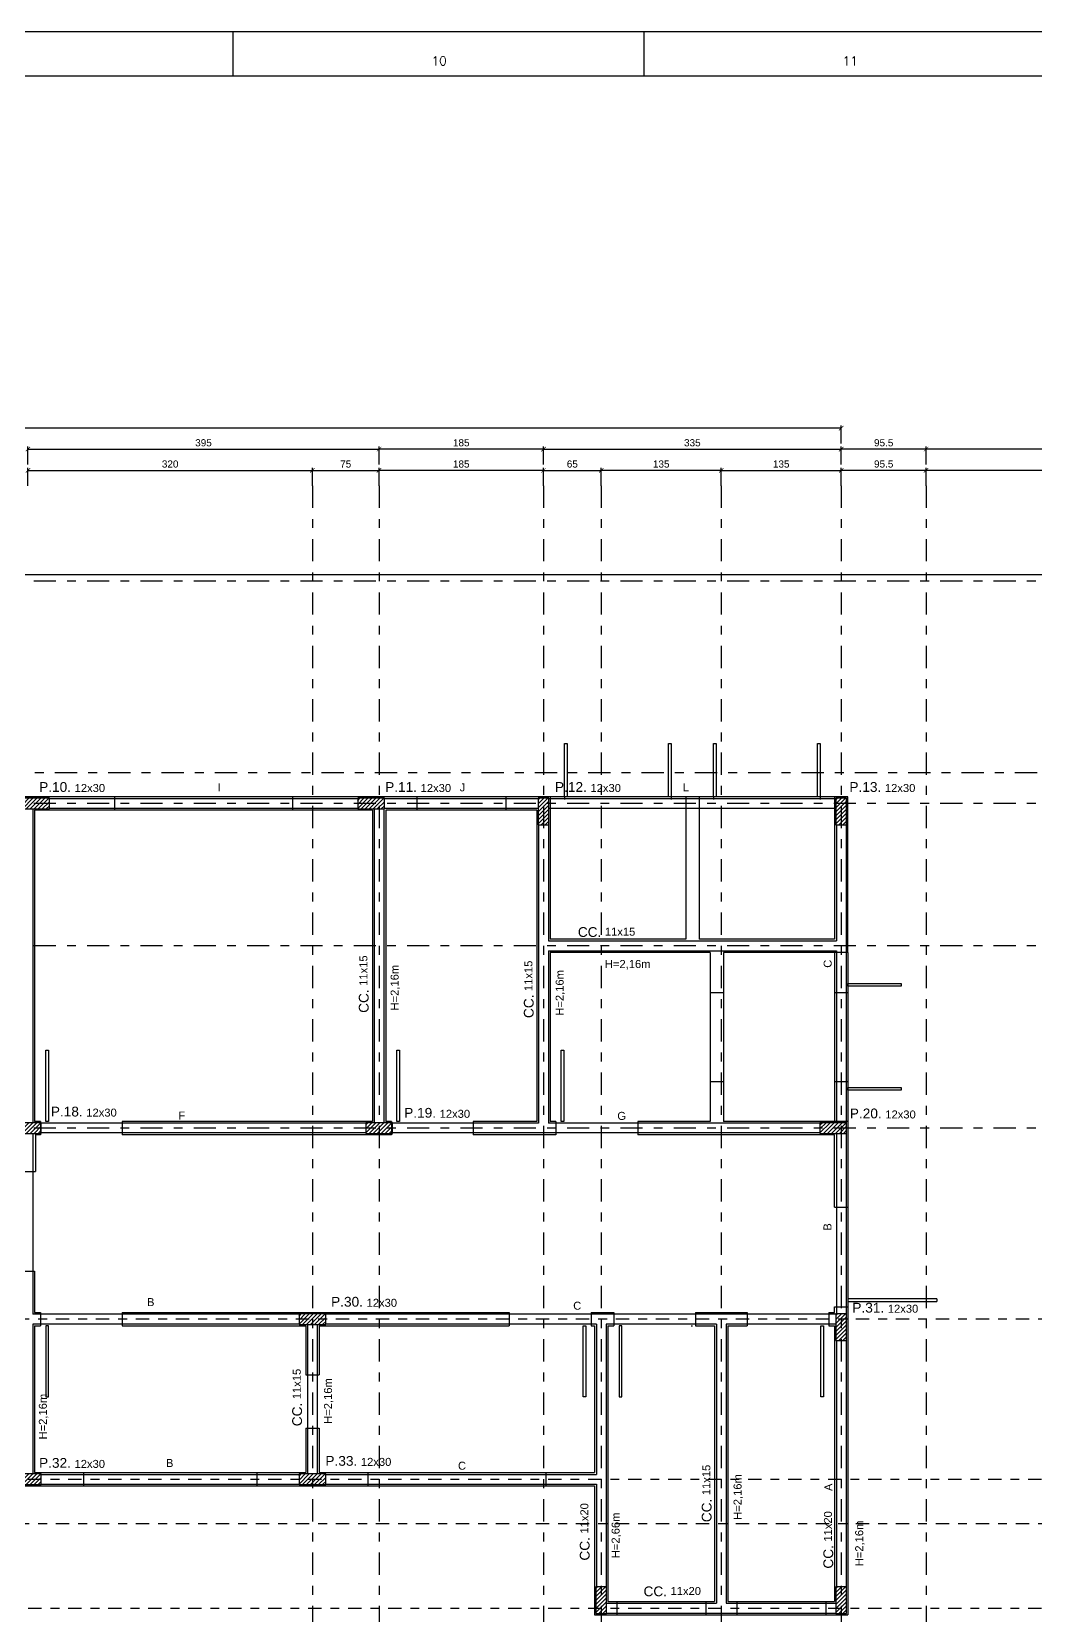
# Model space of a CAD drawing. Header units: millimetres. Extents: x 3659 to 4048, y 1324 to 1399.
# Drawn here: x 3780.19 to 3791.49, y 1372.84 to 1390.65 of the extents above; entities that cross this region are included whole.
import ezdxf
from ezdxf.enums import TextEntityAlignment as Align

# ---------------------------------------------------------------- set-up
doc = ezdxf.new("R2010")
doc.units = ezdxf.units.MM
doc.linetypes.add('CENTER', pattern=[2, 1.25, -0.25, 0.25, -0.25])
doc.linetypes.add('DASHDOT', pattern=[1, 0.5, -0.25, 0, -0.25])
for name, color, linetype in [('eixo', 1, 'CENTER'), ('Forma', 2, 'Continuous'), ('Hachura', 1, 'Continuous'), ('MATRIZ', 8, 'Continuous'), ('Moldura', 2, 'Continuous'), ('PILAR', 5, 'Continuous'), ('Textos', 7, 'Continuous')]:
    doc.layers.add(name, color=color, linetype=linetype)
doc.styles.add('maloca 1', font='romans.shx')
doc.styles.add('ROMANS', font='arial.ttf')
doc.dimstyles.new('ESC-50JR', dxfattribs={"dimtxt": 0.1, "dimasz": 0.05, "dimexe": 0.03, "dimexo": 0, "dimgap": 0.03, "dimtad": 1, "dimlfac": 100, "dimdsep": 46, "dimtxsty": 'ROMANS', "dimblk1": 'DOTSMALL', "dimblk2": 'DOTSMALL', "dimsah": 1, "dimcen": 0.09, "dimclrd": 1, "dimclre": 1, "dimclrt": 2, "dimadec": 0, "dimazin": 0, "dimtfac": 1, "dimtdec": 4, "dimtmove": 0, "dimatfit": 3, "dimldrblk": 'DOTSMALL', "dimfxl": 0, "dimtolj": 1, "dimtzin": 0, "dimarcsym": 0})

# ---------------------------------------------------------------- blocks, each defined once
blk = doc.blocks.new('_ArchTick')
at = {"color": 0, "linetype": 'ByBlock', "const_width": 0.15}
blk.add_lwpolyline([(-0.5, -0.5), (0.5, 0.5)], dxfattribs=at)
blk = doc.blocks.new('*D146')
at = {"color": 1, "lineweight": -2, "transparency": 16777216}
for p, q in [((3780.153, 1385.541), (3780.153, 1385.744)), ((3780.153, 1385.714), (3783.353, 1385.714)), ((3783.353, 1385.541), (3783.353, 1385.744))]:
    blk.add_line(p, q, dxfattribs=at)
at = {"layer": 'DEFPOINTS', "color": 0, "transparency": 16777216}
for p in [(3783.353, 1385.714), (3780.153, 1385.541), (3783.353, 1385.541)]:
    blk.add_point(p, dxfattribs=at)
at = {"color": 1, "lineweight": -2, "transparency": 16777216, "xscale": 0.05, "yscale": 0.05, "zscale": 0.05, "rotation": 180}
blk.add_blockref('_ArchTick', (3780.153, 1385.714), dxfattribs=at)
at = {"color": 1, "lineweight": -2, "transparency": 16777216, "xscale": 0.05, "yscale": 0.05, "zscale": 0.05}
blk.add_blockref('_ArchTick', (3783.353, 1385.714), dxfattribs=at)
at = {"color": 2, "transparency": 16777216, "insert": (3781.753, 1385.785), "char_height": 0.08, "attachment_point": 5, "style": 'ROMANS'}
blk.add_mtext('\\A1;320', dxfattribs=at)
blk = doc.blocks.new('_DOTSMALL')
at = {"color": 0, "linetype": 'ByBlock', "const_width": 0.5}
blk.add_lwpolyline([(-0.0625, 0, 1), (0.0625, 0, 1)], format="xyb", close=True, dxfattribs=at)
blk = doc.blocks.new('*D147')
at = {"color": 1, "lineweight": -2, "transparency": 16777216}
for p, q in [((3784.103, 1385.541), (3784.103, 1385.744)), ((3785.953, 1385.714), (3784.103, 1385.714)), ((3785.953, 1385.541), (3785.953, 1385.744))]:
    blk.add_line(p, q, dxfattribs=at)
at = {"layer": 'DEFPOINTS', "color": 0, "transparency": 16777216}
for p in [(3784.103, 1385.714), (3784.103, 1385.541), (3785.953, 1385.541)]:
    blk.add_point(p, dxfattribs=at)
at = {"color": 1, "lineweight": -2, "transparency": 16777216, "xscale": 0.05, "yscale": 0.05, "zscale": 0.05, "rotation": 180}
blk.add_blockref('_ArchTick', (3784.103, 1385.714), dxfattribs=at)
at = {"color": 1, "lineweight": -2, "transparency": 16777216, "xscale": 0.05, "yscale": 0.05, "zscale": 0.05}
blk.add_blockref('_ArchTick', (3785.953, 1385.714), dxfattribs=at)
at = {"color": 2, "transparency": 16777216, "insert": (3785.028, 1385.785), "char_height": 0.08, "attachment_point": 5, "style": 'ROMANS'}
blk.add_mtext('\\A1;185', dxfattribs=at)
blk = doc.blocks.new('*D148')
at = {"color": 1, "lineweight": -2, "transparency": 16777216}
for p, q in [((3785.953, 1385.541), (3785.953, 1385.744)), ((3785.953, 1385.714), (3786.603, 1385.714)), ((3786.603, 1385.541), (3786.603, 1385.744))]:
    blk.add_line(p, q, dxfattribs=at)
at = {"layer": 'DEFPOINTS', "color": 0, "transparency": 16777216}
for p in [(3786.603, 1385.714), (3785.953, 1385.541), (3786.603, 1385.541)]:
    blk.add_point(p, dxfattribs=at)
at = {"color": 1, "lineweight": -2, "transparency": 16777216, "xscale": 0.05, "yscale": 0.05, "zscale": 0.05, "rotation": 180}
blk.add_blockref('_ArchTick', (3785.953, 1385.714), dxfattribs=at)
at = {"color": 1, "lineweight": -2, "transparency": 16777216, "xscale": 0.05, "yscale": 0.05, "zscale": 0.05}
blk.add_blockref('_ArchTick', (3786.603, 1385.714), dxfattribs=at)
at = {"color": 2, "transparency": 16777216, "insert": (3786.278, 1385.785), "char_height": 0.08, "attachment_point": 5, "style": 'ROMANS'}
blk.add_mtext('\\A1;65', dxfattribs=at)
blk = doc.blocks.new('*D149')
at = {"color": 1, "lineweight": -2, "transparency": 16777216}
for p, q in [((3786.603, 1385.541), (3786.603, 1385.744)), ((3787.953, 1385.714), (3786.603, 1385.714)), ((3787.953, 1385.541), (3787.953, 1385.744))]:
    blk.add_line(p, q, dxfattribs=at)
at = {"layer": 'DEFPOINTS', "color": 0, "transparency": 16777216}
for p in [(3786.603, 1385.714), (3786.603, 1385.541), (3787.953, 1385.541)]:
    blk.add_point(p, dxfattribs=at)
at = {"color": 1, "lineweight": -2, "transparency": 16777216, "xscale": 0.05, "yscale": 0.05, "zscale": 0.05, "rotation": 180}
blk.add_blockref('_ArchTick', (3786.603, 1385.714), dxfattribs=at)
at = {"color": 1, "lineweight": -2, "transparency": 16777216, "xscale": 0.05, "yscale": 0.05, "zscale": 0.05}
blk.add_blockref('_ArchTick', (3787.953, 1385.714), dxfattribs=at)
at = {"color": 2, "transparency": 16777216, "insert": (3787.278, 1385.785), "char_height": 0.08, "attachment_point": 5, "style": 'ROMANS'}
blk.add_mtext('\\A1;135', dxfattribs=at)
blk = doc.blocks.new('*D150')
at = {"color": 1, "lineweight": -2, "transparency": 16777216}
for p, q in [((3787.953, 1385.541), (3787.953, 1385.744)), ((3787.953, 1385.714), (3789.303, 1385.714)), ((3789.303, 1385.541), (3789.303, 1385.744))]:
    blk.add_line(p, q, dxfattribs=at)
at = {"layer": 'DEFPOINTS', "color": 0, "transparency": 16777216}
for p in [(3789.303, 1385.714), (3787.953, 1385.541), (3789.303, 1385.541)]:
    blk.add_point(p, dxfattribs=at)
at = {"color": 1, "lineweight": -2, "transparency": 16777216, "xscale": 0.05, "yscale": 0.05, "zscale": 0.05, "rotation": 180}
blk.add_blockref('_ArchTick', (3787.953, 1385.714), dxfattribs=at)
at = {"color": 1, "lineweight": -2, "transparency": 16777216, "xscale": 0.05, "yscale": 0.05, "zscale": 0.05}
blk.add_blockref('_ArchTick', (3789.303, 1385.714), dxfattribs=at)
at = {"color": 2, "transparency": 16777216, "insert": (3788.628, 1385.785), "char_height": 0.08, "attachment_point": 5, "style": 'ROMANS'}
blk.add_mtext('\\A1;135', dxfattribs=at)
blk = doc.blocks.new('*D151')
at = {"color": 1, "lineweight": -2, "transparency": 16777216}
for p, q in [((3789.303, 1385.541), (3789.303, 1385.744)), ((3790.258, 1385.714), (3789.303, 1385.714)), ((3790.258, 1385.541), (3790.258, 1385.744))]:
    blk.add_line(p, q, dxfattribs=at)
at = {"layer": 'DEFPOINTS', "color": 0, "transparency": 16777216}
for p in [(3789.303, 1385.714), (3789.303, 1385.541), (3790.258, 1385.541)]:
    blk.add_point(p, dxfattribs=at)
at = {"color": 1, "lineweight": -2, "transparency": 16777216, "xscale": 0.05, "yscale": 0.05, "zscale": 0.05, "rotation": 180}
blk.add_blockref('_ArchTick', (3789.303, 1385.714), dxfattribs=at)
at = {"color": 1, "lineweight": -2, "transparency": 16777216, "xscale": 0.05, "yscale": 0.05, "zscale": 0.05}
blk.add_blockref('_ArchTick', (3790.258, 1385.714), dxfattribs=at)
at = {"color": 2, "transparency": 16777216, "insert": (3789.781, 1385.785), "char_height": 0.08, "attachment_point": 5, "style": 'ROMANS'}
blk.add_mtext('\\A1;95.5', dxfattribs=at)
blk = doc.blocks.new('*D152')
at = {"color": 1, "lineweight": -2, "transparency": 16777216}
for p, q in [((3790.258, 1385.541), (3790.258, 1385.744)), ((3796.993, 1385.714), (3790.258, 1385.714)), ((3796.993, 1385.541), (3796.993, 1385.744))]:
    blk.add_line(p, q, dxfattribs=at)
at = {"layer": 'DEFPOINTS', "color": 0, "transparency": 16777216}
for p in [(3790.258, 1385.714), (3790.258, 1385.541), (3796.993, 1385.541)]:
    blk.add_point(p, dxfattribs=at)
at = {"color": 1, "lineweight": -2, "transparency": 16777216, "xscale": 0.05, "yscale": 0.05, "zscale": 0.05, "rotation": 180}
blk.add_blockref('_ArchTick', (3790.258, 1385.714), dxfattribs=at)
at = {"color": 1, "lineweight": -2, "transparency": 16777216, "xscale": 0.05, "yscale": 0.05, "zscale": 0.05}
blk.add_blockref('_ArchTick', (3796.993, 1385.714), dxfattribs=at)
at = {"color": 2, "transparency": 16777216, "insert": (3793.626, 1385.785), "char_height": 0.08, "attachment_point": 5, "style": 'ROMANS'}
blk.add_mtext('\\A1;673.5', dxfattribs=at)
blk = doc.blocks.new('*D158')
at = {"color": 1, "lineweight": -2, "transparency": 16777216}
for p, q in [((3783.353, 1385.541), (3783.353, 1385.744)), ((3783.353, 1385.714), (3784.103, 1385.714)), ((3784.103, 1385.541), (3784.103, 1385.744))]:
    blk.add_line(p, q, dxfattribs=at)
at = {"layer": 'DEFPOINTS', "color": 0, "transparency": 16777216}
for p in [(3784.103, 1385.714), (3783.353, 1385.541), (3784.103, 1385.541)]:
    blk.add_point(p, dxfattribs=at)
at = {"color": 1, "lineweight": -2, "transparency": 16777216, "xscale": 0.05, "yscale": 0.05, "zscale": 0.05, "rotation": 180}
blk.add_blockref('_ArchTick', (3783.353, 1385.714), dxfattribs=at)
at = {"color": 1, "lineweight": -2, "transparency": 16777216, "xscale": 0.05, "yscale": 0.05, "zscale": 0.05}
blk.add_blockref('_ArchTick', (3784.103, 1385.714), dxfattribs=at)
at = {"color": 2, "transparency": 16777216, "insert": (3783.728, 1385.785), "char_height": 0.08, "attachment_point": 5, "style": 'ROMANS'}
blk.add_mtext('\\A1;75', dxfattribs=at)
blk = doc.blocks.new('*D178')
at = {"color": 1, "lineweight": -2, "transparency": 16777216}
for p, q in [((3784.103, 1385.78), (3784.103, 1385.983)), ((3785.953, 1385.953), (3784.103, 1385.953)), ((3785.953, 1385.78), (3785.953, 1385.983))]:
    blk.add_line(p, q, dxfattribs=at)
at = {"layer": 'DEFPOINTS', "color": 0, "transparency": 16777216}
for p in [(3784.103, 1385.953), (3784.103, 1385.78), (3785.953, 1385.78)]:
    blk.add_point(p, dxfattribs=at)
at = {"color": 1, "lineweight": -2, "transparency": 16777216, "xscale": 0.05, "yscale": 0.05, "zscale": 0.05, "rotation": 180}
blk.add_blockref('_ArchTick', (3784.103, 1385.953), dxfattribs=at)
at = {"color": 1, "lineweight": -2, "transparency": 16777216, "xscale": 0.05, "yscale": 0.05, "zscale": 0.05}
blk.add_blockref('_ArchTick', (3785.953, 1385.953), dxfattribs=at)
at = {"color": 2, "transparency": 16777216, "insert": (3785.028, 1386.024), "char_height": 0.08, "attachment_point": 5, "style": 'ROMANS'}
blk.add_mtext('\\A1;185', dxfattribs=at)
blk = doc.blocks.new('*D179')
at = {"color": 1, "lineweight": -2, "transparency": 16777216}
for p, q in [((3785.953, 1385.78), (3785.953, 1385.983)), ((3785.953, 1385.953), (3789.303, 1385.953)), ((3789.303, 1385.78), (3789.303, 1385.983))]:
    blk.add_line(p, q, dxfattribs=at)
at = {"layer": 'DEFPOINTS', "color": 0, "transparency": 16777216}
for p in [(3789.303, 1385.953), (3785.953, 1385.78), (3789.303, 1385.78)]:
    blk.add_point(p, dxfattribs=at)
at = {"color": 1, "lineweight": -2, "transparency": 16777216, "xscale": 0.05, "yscale": 0.05, "zscale": 0.05, "rotation": 180}
blk.add_blockref('_ArchTick', (3785.953, 1385.953), dxfattribs=at)
at = {"color": 1, "lineweight": -2, "transparency": 16777216, "xscale": 0.05, "yscale": 0.05, "zscale": 0.05}
blk.add_blockref('_ArchTick', (3789.303, 1385.953), dxfattribs=at)
at = {"color": 2, "transparency": 16777216, "insert": (3787.628, 1386.024), "char_height": 0.08, "attachment_point": 5, "style": 'ROMANS'}
blk.add_mtext('\\A1;335', dxfattribs=at)
blk = doc.blocks.new('*D181')
at = {"color": 1, "lineweight": -2, "transparency": 16777216}
for p, q in [((3780.153, 1385.78), (3780.153, 1385.983)), ((3780.153, 1385.953), (3784.103, 1385.953)), ((3784.103, 1385.78), (3784.103, 1385.983))]:
    blk.add_line(p, q, dxfattribs=at)
at = {"layer": 'DEFPOINTS', "color": 0, "transparency": 16777216}
for p in [(3784.103, 1385.953), (3780.153, 1385.78), (3784.103, 1385.78)]:
    blk.add_point(p, dxfattribs=at)
at = {"color": 1, "lineweight": -2, "transparency": 16777216, "xscale": 0.05, "yscale": 0.05, "zscale": 0.05, "rotation": 180}
blk.add_blockref('_ArchTick', (3780.153, 1385.953), dxfattribs=at)
at = {"color": 1, "lineweight": -2, "transparency": 16777216, "xscale": 0.05, "yscale": 0.05, "zscale": 0.05}
blk.add_blockref('_ArchTick', (3784.103, 1385.953), dxfattribs=at)
at = {"color": 2, "transparency": 16777216, "insert": (3782.128, 1386.024), "char_height": 0.08, "attachment_point": 5, "style": 'ROMANS'}
blk.add_mtext('\\A1;395', dxfattribs=at)
blk = doc.blocks.new('*D160')
at = {"color": 1, "lineweight": -2, "transparency": 16777216}
for p, q in [((3789.303, 1385.78), (3789.303, 1385.983)), ((3790.258, 1385.953), (3789.303, 1385.953)), ((3790.258, 1385.78), (3790.258, 1385.983))]:
    blk.add_line(p, q, dxfattribs=at)
at = {"layer": 'DEFPOINTS', "color": 0, "transparency": 16777216}
for p in [(3789.303, 1385.953), (3789.303, 1385.78), (3790.258, 1385.78)]:
    blk.add_point(p, dxfattribs=at)
at = {"color": 1, "lineweight": -2, "transparency": 16777216, "xscale": 0.05, "yscale": 0.05, "zscale": 0.05, "rotation": 180}
blk.add_blockref('_ArchTick', (3789.303, 1385.953), dxfattribs=at)
at = {"color": 1, "lineweight": -2, "transparency": 16777216, "xscale": 0.05, "yscale": 0.05, "zscale": 0.05}
blk.add_blockref('_ArchTick', (3790.258, 1385.953), dxfattribs=at)
at = {"color": 2, "transparency": 16777216, "insert": (3789.781, 1386.024), "char_height": 0.08, "attachment_point": 5, "style": 'ROMANS'}
blk.add_mtext('\\A1;95.5', dxfattribs=at)
blk = doc.blocks.new('*D161')
at = {"color": 1, "lineweight": -2, "transparency": 16777216}
for p, q in [((3790.258, 1385.78), (3790.258, 1385.983)), ((3796.993, 1385.953), (3790.258, 1385.953)), ((3796.993, 1385.78), (3796.993, 1385.983))]:
    blk.add_line(p, q, dxfattribs=at)
at = {"layer": 'DEFPOINTS', "color": 0, "transparency": 16777216}
for p in [(3790.258, 1385.953), (3790.258, 1385.78), (3796.993, 1385.78)]:
    blk.add_point(p, dxfattribs=at)
at = {"color": 1, "lineweight": -2, "transparency": 16777216, "xscale": 0.05, "yscale": 0.05, "zscale": 0.05, "rotation": 180}
blk.add_blockref('_ArchTick', (3790.258, 1385.953), dxfattribs=at)
at = {"color": 1, "lineweight": -2, "transparency": 16777216, "xscale": 0.05, "yscale": 0.05, "zscale": 0.05}
blk.add_blockref('_ArchTick', (3796.993, 1385.953), dxfattribs=at)
at = {"color": 2, "transparency": 16777216, "insert": (3793.626, 1386.024), "char_height": 0.08, "attachment_point": 5, "style": 'ROMANS'}
blk.add_mtext('\\A1;673.5', dxfattribs=at)
blk = doc.blocks.new('*D162')
at = {"color": 1, "lineweight": -2, "transparency": 16777216}
for p, q in [((3744.653, 1386.015), (3744.653, 1386.218)), ((3789.303, 1386.188), (3744.653, 1386.188)), ((3789.303, 1386.015), (3789.303, 1386.218))]:
    blk.add_line(p, q, dxfattribs=at)
at = {"layer": 'DEFPOINTS', "color": 0, "transparency": 16777216}
for p in [(3744.653, 1386.188), (3744.653, 1386.015), (3789.303, 1386.015)]:
    blk.add_point(p, dxfattribs=at)
at = {"color": 1, "lineweight": -2, "transparency": 16777216, "xscale": 0.05, "yscale": 0.05, "zscale": 0.05, "rotation": 180}
blk.add_blockref('_ArchTick', (3744.653, 1386.188), dxfattribs=at)
at = {"color": 1, "lineweight": -2, "transparency": 16777216, "xscale": 0.05, "yscale": 0.05, "zscale": 0.05}
blk.add_blockref('_ArchTick', (3789.303, 1386.188), dxfattribs=at)
at = {"color": 2, "transparency": 16777216, "insert": (3766.978, 1386.259), "char_height": 0.08, "attachment_point": 5, "style": 'ROMANS'}
blk.add_mtext('\\A1;4465', dxfattribs=at)

msp = doc.modelspace()

# ---------------------------------------------------------------- hatches: boundary and pattern name
at = {"layer": 'Hachura'}
h = msp.add_hatch(dxfattribs=at)
h.set_pattern_fill('LINE', color=1, scale=0.01, angle=405, style=0)
h.set_pattern_definition([(45, (138.804017, -14.26948), (-0.0224506403, 0.0224506403), [])])
h.paths.add_polyline_path([(3780.393515, 1382.025823), (3780.093515, 1382.025823), (3780.093515, 1381.905823), (3780.393515, 1381.905823)])
h = msp.add_hatch(dxfattribs=at)
h.set_pattern_fill('LINE', color=1, scale=0.01, angle=405, style=0)
h.set_pattern_definition([(45, (142.573127, -14.26948), (-0.0224506403, 0.0224506403), [])])
h.paths.add_polyline_path([(3784.162625, 1382.025823), (3783.862625, 1382.025823), (3783.862625, 1381.905823), (3784.162625, 1381.905823)])
h = msp.add_hatch(dxfattribs=at)
h.set_pattern_fill('LINE', color=1, scale=0.01, angle=405, style=0)
h.set_pattern_definition([(45, (193.221348, -13.735075), (-0.0224506403, 0.0224506403), [])])
h.paths.add_polyline_path([(3785.893315, 1382.025823), (3785.893315, 1381.725823), (3786.013315, 1381.725823), (3786.013315, 1382.025823)])
h = msp.add_hatch(dxfattribs=at)
h.set_pattern_fill('LINE', color=1, scale=0.01, angle=405, style=0)
h.set_pattern_definition([(45, (196.571348, -13.735075), (-0.0224506403, 0.0224506403), [])])
h.paths.add_polyline_path([(3789.243315, 1382.025823), (3789.243315, 1381.725823), (3789.363315, 1381.725823), (3789.363315, 1382.025823)])
h = msp.add_hatch(dxfattribs=at)
h.set_pattern_fill('LINE', color=1, scale=0.01, angle=405, style=0)
h.set_pattern_definition([(45, (138.713816, -17.91948), (-0.0224506403, 0.0224506403), [])])
h.paths.add_polyline_path([(3780.303315, 1378.375823), (3780.003315, 1378.375823), (3780.003315, 1378.255823), (3780.303315, 1378.255823)])
h = msp.add_hatch(dxfattribs=at)
h.set_pattern_fill('LINE', color=1, scale=0.01, angle=405, style=0)
h.set_pattern_definition([(45, (142.663816, -17.91948), (-0.0224506403, 0.0224506403), [])])
h.paths.add_polyline_path([(3784.253315, 1378.375823), (3783.953315, 1378.375823), (3783.953315, 1378.255823), (3784.253315, 1378.255823)])
h = msp.add_hatch(dxfattribs=at)
h.set_pattern_fill('LINE', color=1, scale=0.01, angle=405, style=0)
h.set_pattern_definition([(45, (147.773816, -17.91948), (-0.0224506403, 0.0224506403), [])])
h.paths.add_polyline_path([(3789.363315, 1378.375823), (3789.063315, 1378.375823), (3789.063315, 1378.255823), (3789.363315, 1378.255823)])
h = msp.add_hatch(dxfattribs=at)
h.set_pattern_fill('LINE', color=1, scale=0.01, angle=405, style=0)
h.set_pattern_definition([(45, (141.913816, -20.06948), (-0.0224506403, 0.0224506403), [])])
h.paths.add_polyline_path([(3783.503315, 1376.225823), (3783.203315, 1376.225823), (3783.203315, 1376.105823), (3783.503315, 1376.105823)])
h = msp.add_hatch(dxfattribs=at)
h.set_pattern_fill('LINE', color=1, scale=0.01, angle=405, style=0)
h.set_pattern_definition([(45, (196.571348, -19.535075), (-0.0224506403, 0.0224506403), [])])
h.paths.add_polyline_path([(3789.243315, 1376.225823), (3789.243315, 1375.925823), (3789.363315, 1375.925823), (3789.363315, 1376.225823)])
h = msp.add_hatch(dxfattribs=at)
h.set_pattern_fill('LINE', color=1, scale=0.01, angle=405, style=0)
h.set_pattern_definition([(45, (138.713816, -21.86948), (-0.0224506403, 0.0224506403), [])])
h.paths.add_polyline_path([(3780.303315, 1374.425823), (3780.003315, 1374.425823), (3780.003315, 1374.305823), (3780.303315, 1374.305823)])
h = msp.add_hatch(dxfattribs=at)
h.set_pattern_fill('LINE', color=1, scale=0.01, angle=405, style=0)
h.set_pattern_definition([(45, (141.913816, -21.86948), (-0.0224506403, 0.0224506403), [])])
h.paths.add_polyline_path([(3783.503315, 1374.425823), (3783.203315, 1374.425823), (3783.203315, 1374.305823), (3783.503315, 1374.305823)])
h = msp.add_hatch(dxfattribs=at)
h.set_pattern_fill('LINE', color=1, scale=0.01, angle=405, style=0)
h.set_pattern_definition([(45, (193.871348, -22.605075), (-0.0224506403, 0.0224506403), [])])
h.paths.add_polyline_path([(3786.543315, 1373.155823), (3786.543315, 1372.855823), (3786.663315, 1372.855823), (3786.663315, 1373.155823)])
h = msp.add_hatch(dxfattribs=at)
h.set_pattern_fill('LINE', color=1, scale=0.01, angle=405, style=0)
h.set_pattern_definition([(45, (196.571348, -22.605075), (-0.0224506403, 0.0224506403), [])])
h.paths.add_polyline_path([(3789.243315, 1373.155823), (3789.243315, 1372.855823), (3789.363315, 1372.855823), (3789.363315, 1373.155823)])

# ---------------------------------------------------------------- linework, layer by layer
at = {"layer": 'eixo', "linetype": 'DASHDOT', "ltscale": 0.5}
for p, q in [((3783.353315, 1385.540823), (3783.353315, 1365.540823)), ((3784.103315, 1385.540823), (3784.103315, 1365.540823)), ((3785.953315, 1385.540823), (3785.953315, 1365.540823)), ((3786.603315, 1385.540823), (3786.603315, 1365.540823)), ((3787.953315, 1385.540823), (3787.953315, 1365.540823)), ((3789.303315, 1385.540823), (3789.303315, 1365.540823)), ((3790.258315, 1385.540823), (3790.258315, 1365.540823)), ((3804.468315, 1384.465823), (3743.256144, 1384.465823)), ((3743.256144, 1382.315823), (3804.468315, 1382.315823)), ((3804.468315, 1381.965823), (3743.256144, 1381.965823)), ((3804.468315, 1380.365823), (3743.256144, 1380.365823)), ((3804.468315, 1378.315823), (3743.256144, 1378.315823))]:
    msp.add_line(p, q, dxfattribs=at)
at = {"layer": 'eixo', "linetype": 'DASHDOT', "ltscale": 0.3}
for p, q in [((3804.468315, 1376.165823), (3743.256144, 1376.165823)), ((3743.256144, 1374.365823), (3804.468315, 1374.365823)), ((3804.468315, 1373.865823), (3743.256144, 1373.865823)), ((3743.256144, 1372.915823), (3804.468315, 1372.915823))]:
    msp.add_line(p, q, dxfattribs=at)
at = {"layer": 'Forma', "linetype": 'Continuous', "ltscale": 0.5}
for p, q in [((3783.862625, 1382.020823), (3780.393515, 1382.020823)), ((3785.893315, 1382.020823), (3784.162625, 1382.020823)), ((3789.243315, 1382.020823), (3786.013315, 1382.020823)), ((3780.208315, 1381.905823), (3780.208315, 1378.375823)), ((3783.862625, 1381.910823), (3780.393515, 1381.910823)), ((3784.048315, 1381.905823), (3784.048315, 1378.375823)), ((3784.158315, 1381.905823), (3784.158315, 1378.375823)), ((3785.893315, 1381.910823), (3784.162625, 1381.910823)), ((3789.243315, 1381.910823), (3786.013315, 1381.910823)), ((3785.898315, 1381.725823), (3785.898315, 1378.370823)), ((3786.008315, 1381.725823), (3786.008315, 1380.420823)), ((3789.248315, 1381.725823), (3789.248315, 1380.420823)), ((3789.358315, 1381.725823), (3789.358315, 1378.375823)), ((3786.008315, 1380.420823), (3789.248315, 1380.420823)), ((3786.008315, 1380.310823), (3786.008315, 1378.370823)), ((3786.008315, 1380.310823), (3789.248315, 1380.310823)), ((3789.248315, 1380.310823), (3789.248315, 1378.375823)), ((3780.208315, 1378.255823), (3780.208315, 1376.220823)), ((3783.953315, 1378.370823), (3780.303315, 1378.370823)), ((3783.953315, 1378.260823), (3780.303315, 1378.260823)), ((3785.898315, 1378.370823), (3784.253315, 1378.370823)), ((3789.063315, 1378.260823), (3784.253315, 1378.260823)), ((3789.063315, 1378.370823), (3786.008315, 1378.370823)), ((3789.248315, 1378.255823), (3789.248315, 1376.220823)), ((3789.358315, 1378.255823), (3789.358315, 1376.225823)), ((3783.203315, 1376.220823), (3780.208315, 1376.220823)), ((3783.203315, 1376.110823), (3780.208315, 1376.110823)), ((3780.208315, 1376.110823), (3780.208315, 1374.425823)), ((3783.298315, 1376.105823), (3783.298315, 1374.425823)), ((3783.408315, 1376.105823), (3783.408315, 1374.425823)), ((3789.248315, 1376.220823), (3783.503315, 1376.220823)), ((3786.548315, 1376.110823), (3783.503315, 1376.110823)), ((3786.548315, 1376.110823), (3786.548315, 1374.420823)), ((3787.898315, 1376.110823), (3786.658315, 1376.110823)), ((3786.658315, 1376.110823), (3786.658315, 1373.155823)), ((3787.898315, 1376.110823), (3787.898315, 1372.970823)), ((3789.243315, 1376.110823), (3788.008315, 1376.110823)), ((3788.008315, 1376.110823), (3788.008315, 1372.970823)), ((3789.248315, 1375.925823), (3789.248315, 1373.155823)), ((3789.358315, 1375.925823), (3789.358315, 1373.155823)), ((3780.303315, 1374.420823), (3783.203315, 1374.420823)), ((3780.303315, 1374.310823), (3783.203315, 1374.310823)), ((3783.503315, 1374.420823), (3786.548315, 1374.420823)), ((3783.503315, 1374.310823), (3786.548315, 1374.310823)), ((3786.548315, 1374.310823), (3786.548315, 1373.155823)), ((3786.663315, 1372.970823), (3787.898315, 1372.970823)), ((3788.008315, 1372.970823), (3789.243315, 1372.970823)), ((3786.663315, 1372.860823), (3789.243315, 1372.860823))]:
    msp.add_line(p, q, dxfattribs=at)
at = {"layer": 'MATRIZ'}
for p, q in [((3743.078315, 1384.540823), (3803.518315, 1384.540823)), ((3786.190815, 1382.040823), (3786.190815, 1382.640823)), ((3786.190815, 1382.640823), (3786.220815, 1382.640823)), ((3786.220815, 1382.640823), (3786.220815, 1382.040823)), ((3787.360815, 1382.040823), (3787.360815, 1382.640823)), ((3787.360815, 1382.640823), (3787.390815, 1382.640823)), ((3787.390815, 1382.640823), (3787.390815, 1382.040823)), ((3787.865815, 1382.040823), (3787.865815, 1382.640823)), ((3787.865815, 1382.640823), (3787.895815, 1382.640823)), ((3787.895815, 1382.640823), (3787.895815, 1382.040823)), ((3789.035815, 1382.040823), (3789.035815, 1382.640823)), ((3789.035815, 1382.640823), (3789.065815, 1382.640823)), ((3789.065815, 1382.640823), (3789.065815, 1382.040823)), ((3789.228315, 1382.040823), (3755.978315, 1382.040823)), ((3781.128315, 1382.040823), (3781.128315, 1381.890823)), ((3783.128315, 1382.040823), (3783.128315, 1381.890823)), ((3784.528315, 1382.040823), (3784.528315, 1381.890823)), ((3785.528315, 1382.040823), (3785.528315, 1381.890823)), ((3786.028315, 1382.040823), (3786.028315, 1380.440823)), ((3786.190815, 1382.040823), (3786.190815, 1382.010823)), ((3786.220815, 1382.040823), (3786.190815, 1382.040823)), ((3787.390815, 1382.040823), (3787.360815, 1382.040823)), ((3787.390815, 1382.040823), (3787.390815, 1382.010823)), ((3787.703315, 1382.040823), (3787.553315, 1382.040823)), ((3787.553315, 1382.040823), (3787.553315, 1380.440823)), ((3787.703315, 1382.040823), (3787.703315, 1380.440823)), ((3787.865815, 1382.040823), (3787.865815, 1382.010823)), ((3787.895815, 1382.040823), (3787.865815, 1382.040823)), ((3789.065815, 1382.040823), (3789.035815, 1382.040823)), ((3789.065815, 1382.040823), (3789.065815, 1382.010823)), ((3789.378315, 1382.040823), (3789.228315, 1382.040823)), ((3789.228315, 1382.040823), (3789.228315, 1380.440823)), ((3789.378315, 1380.290823), (3789.378315, 1382.040823)), ((3784.028315, 1381.890823), (3780.228315, 1381.890823)), ((3780.228315, 1381.890823), (3780.228315, 1378.390823)), ((3784.028315, 1381.890823), (3784.028315, 1378.390823)), ((3785.878315, 1381.890823), (3784.178315, 1381.890823)), ((3784.178315, 1381.890823), (3784.178315, 1378.390823)), ((3785.878315, 1381.890823), (3785.878315, 1378.390823)), ((3787.553315, 1380.440823), (3786.028315, 1380.440823)), ((3789.228315, 1380.440823), (3787.703315, 1380.440823)), ((3787.828315, 1380.290823), (3786.028315, 1380.290823)), ((3786.028315, 1380.290823), (3786.028315, 1378.390823)), ((3787.828315, 1380.290823), (3787.828315, 1378.390823)), ((3789.378315, 1380.290823), (3787.978315, 1380.290823)), ((3787.978315, 1380.290823), (3787.978315, 1378.390823)), ((3789.228315, 1380.290823), (3789.228315, 1378.390823)), ((3789.378315, 1380.290823), (3789.378315, 1378.390823)), ((3787.828315, 1379.840823), (3787.978315, 1379.840823)), ((3789.228315, 1379.840823), (3789.378315, 1379.840823)), ((3789.378315, 1379.940823), (3789.978315, 1379.940823)), ((3789.378315, 1379.910823), (3789.378315, 1379.940823)), ((3789.978315, 1379.910823), (3789.378315, 1379.910823)), ((3789.978315, 1379.940823), (3789.978315, 1379.910823)), ((3780.353315, 1378.390823), (3780.353315, 1379.190823)), ((3780.353315, 1379.190823), (3780.383315, 1379.190823)), ((3780.383315, 1379.190823), (3780.383315, 1378.390823)), ((3784.303315, 1378.390823), (3784.303315, 1379.190823)), ((3784.303315, 1379.190823), (3784.333315, 1379.190823)), ((3784.333315, 1379.190823), (3784.333315, 1378.390823)), ((3786.153315, 1378.390823), (3786.153315, 1379.190823)), ((3786.153315, 1379.190823), (3786.183315, 1379.190823)), ((3786.183315, 1379.190823), (3786.183315, 1378.390823)), ((3787.828315, 1378.840823), (3787.978315, 1378.840823)), ((3789.228315, 1378.840823), (3789.378315, 1378.840823)), ((3789.378315, 1378.770823), (3789.978315, 1378.770823)), ((3789.378315, 1378.740823), (3789.378315, 1378.770823)), ((3789.978315, 1378.770823), (3789.978315, 1378.740823)), ((3789.978315, 1378.740823), (3789.378315, 1378.740823)), ((3780.293315, 1378.390823), (3780.228315, 1378.390823)), ((3780.293315, 1378.240823), (3780.235815, 1378.240823)), ((3780.238175, 1378.240823), (3780.238175, 1377.825823)), ((3780.293315, 1378.390823), (3780.293315, 1378.240823)), ((3780.383315, 1378.390823), (3780.353315, 1378.390823)), ((3784.028315, 1378.390823), (3781.213315, 1378.390823)), ((3781.213315, 1378.390823), (3781.213315, 1378.240823)), ((3784.243315, 1378.240823), (3781.213315, 1378.240823)), ((3784.243315, 1378.390823), (3784.178315, 1378.390823)), ((3784.243315, 1378.390823), (3784.243315, 1378.240823)), ((3784.333315, 1378.390823), (3784.303315, 1378.390823)), ((3785.878315, 1378.390823), (3785.163315, 1378.390823)), ((3785.163315, 1378.390823), (3785.163315, 1378.240823)), ((3786.093315, 1378.240823), (3785.163315, 1378.240823)), ((3786.093315, 1378.390823), (3786.028315, 1378.390823)), ((3786.093315, 1378.390823), (3786.093315, 1378.240823)), ((3786.183315, 1378.390823), (3786.153315, 1378.390823)), ((3787.828315, 1378.390823), (3787.013315, 1378.390823)), ((3787.013315, 1378.390823), (3787.013315, 1378.240823)), ((3789.228315, 1378.240823), (3787.013315, 1378.240823)), ((3789.378315, 1378.390823), (3787.978315, 1378.390823)), ((3789.228315, 1377.425823), (3789.228315, 1378.240823)), ((3789.378315, 1378.390823), (3789.378315, 1376.305823)), ((3780.088175, 1377.825823), (3780.238175, 1377.825823)), ((3789.228315, 1377.425823), (3789.378315, 1377.425823)), ((3780.078315, 1376.705823), (3780.228315, 1376.705823)), ((3780.228315, 1376.705823), (3780.228315, 1376.240823)), ((3789.228315, 1376.240823), (3789.228315, 1376.305823)), ((3789.228315, 1376.305823), (3789.378315, 1376.305823)), ((3790.378315, 1376.395823), (3789.378315, 1376.395823)), ((3789.378315, 1376.395823), (3789.378315, 1376.365823)), ((3789.378315, 1376.365823), (3790.378315, 1376.365823)), ((3789.378315, 1376.305823), (3789.378315, 1372.840823)), ((3790.378315, 1376.395823), (3790.378315, 1376.365823)), ((3780.228315, 1376.240823), (3780.293315, 1376.240823)), ((3780.228315, 1376.090823), (3780.228315, 1374.440823)), ((3780.228315, 1376.090823), (3780.293315, 1376.090823)), ((3780.293315, 1376.240823), (3780.293315, 1376.090823)), ((3780.353315, 1376.090823), (3780.353315, 1375.290823)), ((3780.383315, 1376.090823), (3780.353315, 1376.090823)), ((3780.383315, 1375.290823), (3780.383315, 1376.090823)), ((3781.213315, 1376.240823), (3785.568315, 1376.240823)), ((3781.213315, 1376.240823), (3781.213315, 1376.090823)), ((3781.213315, 1376.090823), (3783.278315, 1376.090823)), ((3783.278315, 1376.090823), (3783.278315, 1375.540823)), ((3783.428315, 1376.090823), (3783.428315, 1375.540823)), ((3783.428315, 1376.090823), (3785.568315, 1376.090823)), ((3785.568315, 1376.240823), (3785.568315, 1376.090823)), ((3786.398315, 1375.290823), (3786.398315, 1376.090823)), ((3786.398315, 1376.090823), (3786.428315, 1376.090823)), ((3786.428315, 1376.090823), (3786.428315, 1375.290823)), ((3786.488315, 1376.240823), (3786.743315, 1376.240823)), ((3786.488315, 1376.240823), (3786.488315, 1376.090823)), ((3786.488315, 1376.090823), (3786.528315, 1376.090823)), ((3786.528315, 1376.090823), (3786.528315, 1374.440823)), ((3786.678315, 1376.090823), (3786.678315, 1372.990823)), ((3786.678315, 1376.090823), (3786.743315, 1376.090823)), ((3786.743315, 1376.240823), (3786.743315, 1376.090823)), ((3786.803315, 1376.090823), (3786.803315, 1375.290823)), ((3786.833315, 1376.090823), (3786.803315, 1376.090823)), ((3786.833315, 1375.290823), (3786.833315, 1376.090823)), ((3787.613315, 1376.090823), (3787.628315, 1376.090823)), ((3787.663315, 1376.240823), (3788.243315, 1376.240823)), ((3787.663315, 1376.240823), (3787.663315, 1376.090823)), ((3787.663315, 1376.090823), (3787.878315, 1376.090823)), ((3787.878315, 1376.090823), (3787.878315, 1372.990823)), ((3788.028315, 1376.090823), (3788.028315, 1372.990823)), ((3788.028315, 1376.090823), (3788.243315, 1376.090823)), ((3788.243315, 1376.240823), (3788.243315, 1376.090823)), ((3789.073315, 1375.290823), (3789.073315, 1376.090823)), ((3789.073315, 1376.090823), (3789.103315, 1376.090823)), ((3789.103315, 1376.090823), (3789.103315, 1375.290823)), ((3789.163315, 1376.240823), (3789.228315, 1376.240823)), ((3789.163315, 1376.240823), (3789.163315, 1376.090823)), ((3789.163315, 1376.090823), (3789.228315, 1376.090823)), ((3789.228315, 1376.090823), (3789.228315, 1372.990823)), ((3783.278315, 1375.540823), (3783.428315, 1375.540823)), ((3780.353315, 1375.290823), (3780.383315, 1375.290823)), ((3786.428315, 1375.290823), (3786.398315, 1375.290823)), ((3786.803315, 1375.290823), (3786.833315, 1375.290823)), ((3789.103315, 1375.290823), (3789.073315, 1375.290823)), ((3783.278315, 1374.940823), (3783.278315, 1374.440823)), ((3783.278315, 1374.940823), (3783.428315, 1374.940823)), ((3783.428315, 1374.940823), (3783.428315, 1374.440823)), ((3780.228315, 1374.440823), (3783.278315, 1374.440823)), ((3780.778315, 1374.440823), (3780.778315, 1374.290823)), ((3782.728315, 1374.440823), (3782.728315, 1374.290823)), ((3783.428315, 1374.440823), (3786.528315, 1374.440823)), ((3783.978315, 1374.440823), (3783.978315, 1374.290823)), ((3785.978315, 1374.440823), (3785.978315, 1374.290823)), ((3777.578315, 1374.290823), (3786.528315, 1374.290823)), ((3786.528315, 1374.290823), (3786.528315, 1372.840823)), ((3786.678315, 1372.990823), (3787.878315, 1372.990823)), ((3786.778315, 1372.990823), (3786.778315, 1372.840823)), ((3787.778315, 1372.990823), (3787.778315, 1372.840823)), ((3788.028315, 1372.990823), (3789.228315, 1372.990823)), ((3788.128315, 1372.990823), (3788.128315, 1372.840823)), ((3789.128315, 1372.990823), (3789.128315, 1372.840823)), ((3786.528315, 1372.840823), (3789.378315, 1372.840823))]:
    msp.add_line(p, q, dxfattribs=at)
at = {"layer": 'Moldura', "color": 1}
for p, q in [((3782.458645, 1390.648453), (3782.458645, 1390.148453)), ((3787.083645, 1390.648453), (3787.083645, 1390.148453))]:
    msp.add_line(p, q, dxfattribs=at)
msp.add_lwpolyline([(3740.458645, 1360.948453), (3814.833645, 1360.948453), (3814.833645, 1390.648453), (3740.458645, 1390.648453)], close=True, dxfattribs=at)
at = {"layer": 'Moldura', "color": 6}
msp.add_lwpolyline([(3741.708645, 1361.448453), (3814.333645, 1361.448453), (3814.333645, 1390.148453), (3741.708645, 1390.148453)], close=True, dxfattribs=at)
at = {"layer": 'PILAR'}
for points in [[(3780.093515, 1381.905823), (3780.393515, 1381.905823), (3780.393515, 1382.025823), (3780.093515, 1382.025823)], [(3783.862625, 1381.905823), (3784.162625, 1381.905823), (3784.162625, 1382.025823), (3783.862625, 1382.025823)], [(3786.013315, 1381.725823), (3786.013315, 1382.025823), (3785.893315, 1382.025823), (3785.893315, 1381.725823)], [(3789.363315, 1381.725823), (3789.363315, 1382.025823), (3789.243315, 1382.025823), (3789.243315, 1381.725823)], [(3780.003315, 1378.255823), (3780.303315, 1378.255823), (3780.303315, 1378.375823), (3780.003315, 1378.375823)], [(3783.953315, 1378.255823), (3784.253315, 1378.255823), (3784.253315, 1378.375823), (3783.953315, 1378.375823)], [(3789.063315, 1378.255823), (3789.363315, 1378.255823), (3789.363315, 1378.375823), (3789.063315, 1378.375823)], [(3783.203315, 1376.105823), (3783.503315, 1376.105823), (3783.503315, 1376.225823), (3783.203315, 1376.225823)], [(3789.363315, 1375.925823), (3789.363315, 1376.225823), (3789.243315, 1376.225823), (3789.243315, 1375.925823)], [(3780.003315, 1374.305823), (3780.303315, 1374.305823), (3780.303315, 1374.425823), (3780.003315, 1374.425823)], [(3783.203315, 1374.305823), (3783.503315, 1374.305823), (3783.503315, 1374.425823), (3783.203315, 1374.425823)], [(3786.663315, 1372.855823), (3786.663315, 1373.155823), (3786.543315, 1373.155823), (3786.543315, 1372.855823)], [(3789.363315, 1372.855823), (3789.363315, 1373.155823), (3789.243315, 1373.155823), (3789.243315, 1372.855823)]]:
    msp.add_lwpolyline(points, close=True, dxfattribs=at)

# ---------------------------------------------------------------- texts
at = {"layer": 'Moldura', "color": 1, "style": 'maloca 1'}
for s, p in [('10', (3784.693624, 1390.269657)), ('11', (3789.318624, 1390.269657))]:
    msp.add_text(s, height=0.1, dxfattribs=at).set_placement(p)
at = {"layer": 'Textos', "color": 3, "style": 'ROMANS'}
for s, p in [('P.10.', (3780.637636, 1382.097436)), ('P.11.', (3784.530629, 1382.097436)), ('P.12.', (3786.441561, 1382.097436)), ('P.13.', (3789.754124, 1382.097436)), ('CC.', (3786.604603, 1380.465983)), ('P.18.', (3780.768932, 1378.446409)), ('P.19.', (3784.744547, 1378.43261)), ('P.20.', (3789.75883, 1378.425401)), ('P.30.', (3783.922395, 1376.307038)), ('P.31.', (3789.787054, 1376.24041)), ('P.32.', (3780.63667, 1374.494734)), ('P.33.', (3783.858314, 1374.517402)), ('CC.', (3787.34349, 1373.049829))]:
    msp.add_text(s, height=0.11, dxfattribs=at).set_placement(p, align=Align.RIGHT)
at = {"layer": 'Textos', "color": 2, "style": 'ROMANS'}
for s, p in [('12x30', (3780.678168, 1382.095923)), ('I', (3782.285655, 1382.103211)), ('12x30', (3784.571161, 1382.095923)), ('J', (3785.010718, 1382.103211)), ('12x30', (3786.482093, 1382.095923)), ('L', (3787.519791, 1382.103211)), ('12x30', (3789.794655, 1382.095923)), ('11x15', (3786.64378, 1380.47991)), ('H=2,16m', (3786.64378, 1380.115917)), ('12x30', (3780.809464, 1378.444896)), ('F', (3781.844225, 1378.411422)), ('12x30', (3784.785079, 1378.431097)), ('G', (3786.783995, 1378.407749)), ('12x30', (3789.799361, 1378.423888)), ('B', (3781.492666, 1376.313302)), ('12x30', (3783.962927, 1376.305525)), ('C', (3786.287711, 1376.272653)), ('12x30', (3789.827585, 1376.238897)), ('12x30', (3780.677202, 1374.493221)), ('B', (3781.705729, 1374.503488)), ('12x30', (3783.898845, 1374.515889)), ('C', (3784.991121, 1374.472898)), ('11x20', (3787.382667, 1373.063755))]:
    msp.add_text(s, height=0.09, dxfattribs=at).set_placement(p)
for s, p in [('11x15', (3783.9719, 1379.91554)), ('11x15', (3785.82845, 1379.856985)), ('C', (3789.195607, 1380.118979)), ('H=2,16m', (3784.32356, 1379.6383)), ('H=2,16m', (3786.180111, 1379.579746)), ('B', (3789.193477, 1377.161782)), ('11x15', (3783.222217, 1375.265734)), ('H=2,16m', (3783.573878, 1374.988494)), ('H=2,16m', (3780.365634, 1374.81362)), ('11x15', (3787.830259, 1374.186362)), ('H=2,16m', (3788.181919, 1373.909122)), ('A', (3789.20466, 1374.233264)), ('11x20', (3786.45818, 1373.754543)), ('H=2,66m', (3786.809841, 1373.477303)), ('11x20', (3789.198735, 1373.664106)), ('H=2,16m', (3789.550396, 1373.386867))]:
    msp.add_text(s, height=0.09, rotation=90, dxfattribs=at).set_placement(p)
at = {"layer": 'Textos', "color": 3, "style": 'ROMANS'}
for p in [(3783.985826, 1379.876363), (3785.842377, 1379.817808), (3783.236144, 1375.226557), (3787.844185, 1374.147185), (3786.472106, 1373.715366), (3789.212662, 1373.624929)]:
    msp.add_text('CC.', height=0.11, rotation=90, dxfattribs=at).set_placement(p, align=Align.RIGHT)

# ---------------------------------------------------------------- dimensions: what is measured, and where the dimension line sits
for base, p1, p2, picture, middle in [((3744.653315, 1386.188342), (3789.303315, 1386.014989), (3744.653315, 1386.014989), '*D162', (3766.978315, 1386.259188)), ((3784.103315, 1385.9529), (3780.153315, 1385.779547), (3784.103315, 1385.779547), '*D181', (3782.128315, 1386.023773)), ((3784.103315, 1385.9529), (3785.953315, 1385.779547), (3784.103315, 1385.779547), '*D178', (3785.028315, 1386.023746)), ((3789.303315, 1385.9529), (3785.953315, 1385.779547), (3789.303315, 1385.779547), '*D179', (3787.628315, 1386.023773)), ((3789.303315, 1385.9529), (3790.258315, 1385.779547), (3789.303315, 1385.779547), '*D160', (3789.780815, 1386.023746)), ((3790.258315, 1385.9529), (3796.993315, 1385.779547), (3790.258315, 1385.779547), '*D161', (3793.625815, 1386.023773)), ((3783.353315, 1385.714176), (3780.153315, 1385.540823), (3783.353315, 1385.540823), '*D146', (3781.753315, 1385.785049)), ((3784.103315, 1385.714176), (3783.353315, 1385.540823), (3784.103315, 1385.540823), '*D158', (3783.728315, 1385.784858)), ((3784.103315, 1385.714176), (3785.953315, 1385.540823), (3784.103315, 1385.540823), '*D147', (3785.028315, 1385.785022)), ((3786.603315, 1385.714176), (3785.953315, 1385.540823), (3786.603315, 1385.540823), '*D148', (3786.278315, 1385.785022)), ((3786.603315, 1385.714176), (3787.953315, 1385.540823), (3786.603315, 1385.540823), '*D149', (3787.278315, 1385.785049)), ((3789.303315, 1385.714176), (3787.953315, 1385.540823), (3789.303315, 1385.540823), '*D150', (3788.628315, 1385.785049)), ((3789.303315, 1385.714176), (3790.258315, 1385.540823), (3789.303315, 1385.540823), '*D151', (3789.780815, 1385.785022)), ((3790.258315, 1385.714176), (3796.993315, 1385.540823), (3790.258315, 1385.540823), '*D152', (3793.625815, 1385.785049))]:
    dim = msp.add_linear_dim(base=base, p1=p1, p2=p2, dimstyle='ESC-50JR', override={"dimtxt": 0.08, "dimdec": 1, "dimblk1": 'ArchTick', "dimblk2": 'ArchTick', "dimtmove": 1, "dimfxl": 0.18})
    dim.commit()
    dim.dimension.update_dxf_attribs({"geometry": picture, "text_midpoint": middle})

doc.saveas('drawing.dxf')
